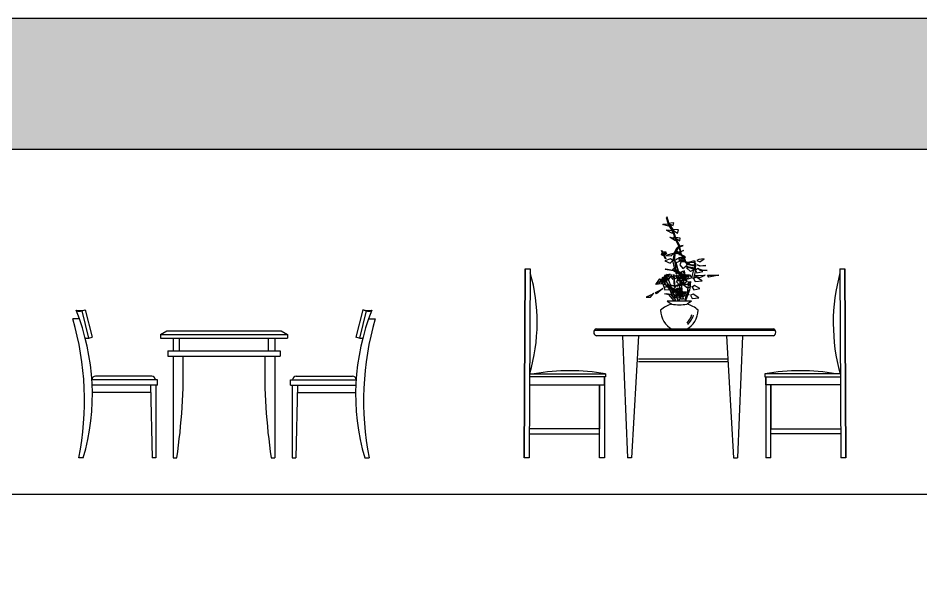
# Model space of a CAD drawing. Header units: millimetres. Extents: x 37301 to 64830, y 24173 to 38860.
# Drawn here: x 42281 to 47260, y 35673 to 38860 of the extents above; entities that cross this region are included whole.
import ezdxf

# ---------------------------------------------------------------- set-up
doc = ezdxf.new("R2010")
doc.units = ezdxf.units.MM
doc.linetypes.add('LEAF_G', pattern=[10000, 10000, 0])
doc.layers.add('www.cad-blocks.net', color=7, linetype='Continuous')
doc.styles.get("Standard").update_dxf_attribs({"font": 'arial.ttf'})

# ---------------------------------------------------------------- blocks, each defined once
blk = doc.blocks.new('A$C480D5E06')
for p, q in [((49.3, 810.9), (68, 815.6)), ((49.3, 810.9), (87.1, 660.9)), ((68.7, 815.7), (106.5, 665.6)), ((1598.3, 815.7), (1560.5, 665.6)), ((1617.7, 810.9), (1579.9, 660.9)), ((1617.7, 810.9), (1599, 815.6)), ((35.9, 765.9), (0, 765.9)), ((1631.1, 765.9), (1667, 765.9)), ((483.5, 680.2), (518.5, 700.2)), ((518.5, 700.2), (1148.5, 700.2)), ((1148.5, 700.2), (1183.5, 680.2)), ((87.9, 660.9), (106.5, 665.6)), ((483.5, 680.2), (483.5, 660.2)), ((483.5, 680.2), (1183.5, 680.2)), ((483.5, 660.2), (1183.5, 660.2)), ((553.5, 660.2), (553.5, 590.2)), ((588.3, 590.2), (588.3, 660.2)), ((1078.8, 590.2), (1078.8, 660.2)), ((1113.5, 660.2), (1113.5, 590.2)), ((1183.5, 680.2), (1183.5, 660.2)), ((1579.2, 660.9), (1560.5, 665.6)), ((523.5, 590.2), (523.5, 560.2)), ((523.5, 590.2), (1143.5, 590.2)), ((523.5, 560.2), (1143.5, 560.2)), ((553.5, 560.2), (553.5, 0.2)), ((1113.5, 560.2), (1113.5, 0.2)), ((1143.5, 590.2), (1143.5, 560.2)), ((434.8, 450.2), (124.9, 450.2)), ((1232.2, 450.2), (1542.2, 450.2)), ((467.3, 430.2), (104.9, 430.2)), ((467.3, 400.2), (106.4, 400.2)), ((427.3, 400.2), (437.3, 0.2)), ((457.3, 400.2), (457.3, 0.2)), ((467.3, 400.2), (467.3, 430.2)), ((1199.7, 430.2), (1562.2, 430.2)), ((1199.7, 400.2), (1199.7, 430.2)), ((1199.7, 400.2), (1560.6, 400.2)), ((1209.7, 400.2), (1209.7, 0.2)), ((1239.7, 400.2), (1229.7, 0.2)), ((428.3, 360.2), (106.4, 360.2)), ((1238.7, 360.2), (1560.6, 360.2)), ((57.3, 0.2), (32.9, 0.2)), ((457.3, 0.2), (437.3, 0.2)), ((553.5, 0.2), (573.5, 0.2)), ((1093.5, 0.2), (1113.5, 0.2)), ((1209.7, 0.2), (1229.7, 0.2)), ((1609.7, 0.2), (1634.1, 0.2))]:
    blk.add_line(p, q)
for centre, radius, start, end in [((41.1, 934.5), 122, 258.7985, 282.7633), ((-1137.8, 349.9), 1245.3, 343.6897, 21.9263), ((34.1, 885.2), 75.9, 258.4671, 281.5329), ((2804.9, 349.9), 1245.3, 158.0737, 196.3103), ((1626, 934.5), 122, 257.2367, 281.2015), ((1632.9, 885.2), 75.9, 258.4671, 281.5329), ((-1556.5, 315.5), 1620.4, 348.7797, 16.1395), ((3223.6, 315.5), 1620.4, 163.8605, 191.2203), ((77.3, 697.4), 38, 256.0176, 285.0974), ((1589.8, 697.4), 38, 254.9026, 283.9824), ((-2748.2, 487.3), 3357.2, 351.6571, 1.2439), ((4415.2, 487.3), 3357.2, 178.7561, 188.3429), ((124.9, 430.2), 20, 90, 180), ((434.8, 430.2), 20, 0, 90), ((1232.2, 430.2), 20, 90, 180), ((1542.2, 430.2), 20, 0, 90)]:
    blk.add_arc(centre, radius, start, end)
at = {"flags": 9}
for tag in ['ZSIZE', 'YSIZE', 'XSIZE']:
    blk.add_attdef(tag, (0, 0.2), '', height=0.5, dxfattribs=at)
blk = doc.blocks.new('A$C714B335B')
for p, q in [((0, 0), (5.5, 1042.2)), ((5.5, 1041.8), (0, 0)), ((5.5, 1041.8), (33.1, 1041.8)), ((33.1, 1041.8), (27.6, 0)), ((1741, 1041.6), (1746.5, 0)), ((1741, 1041.6), (1768.6, 1041.6)), ((1768.6, 1042.2), (1774.1, 0)), ((1774.1, 0), (1768.6, 1041.6)), ((787.9, 864.7), (812.9, 847.4)), ((922.3, 864.7), (787.9, 864.7)), ((922.3, 864.7), (897.3, 847.4)), ((387.6, 704.6), (1381, 704.6)), ((397.3, 711.4), (1374, 711.4)), ((816.7, 707.4), (893.5, 707.4)), ((1374, 672.8), (397.3, 672.8)), ((540.8, 672.8), (568.4, 0)), ((629.1, 672.8), (590.4, 0)), ((1114.7, 672.8), (1153.3, 0)), ((1203, 672.8), (1175.4, 0)), ((629.1, 545.9), (1122, 545.9)), ((1122.9, 529.4), (629.1, 529.4)), ((30, 463.2), (447, 463.2)), ((447, 463.2), (447, 446.7)), ((1744.1, 463.2), (1327.1, 463.2)), ((1327.1, 463.2), (1327.1, 446.7)), ((29.7, 402.6), (441.5, 402.6)), ((447, 446.7), (30, 446.7)), ((413.9, 402.6), (413.9, 159.9)), ((413.9, 0), (413.9, 402.6)), ((441.5, 446.7), (441.5, 0)), ((441.5, 402.6), (441.5, 446.7)), ((1327.1, 446.7), (1744.1, 446.7)), ((1332.6, 446.7), (1332.6, 0)), ((1332.6, 402.6), (1332.6, 446.7)), ((1744.4, 402.6), (1332.6, 402.6)), ((1360.2, 402.6), (1360.2, 159.9)), ((1360.2, 0), (1360.2, 402.6)), ((413.9, 159.9), (28.4, 159.9)), ((1360.2, 159.9), (1745.7, 159.9)), ((28.3, 132.3), (413.9, 132.3)), ((1745.8, 132.3), (1360.2, 132.3)), ((27.6, 0), (0, 0)), ((441.5, 0), (413.9, 0)), ((590.4, 0), (568.4, 0)), ((1153.3, 0), (1175.4, 0)), ((1360.2, 0), (1332.6, 0)), ((1774.1, 0), (1746.5, 0))]:
    blk.add_line(p, q)
for centre, radius, start, end in [((-934.6, 747.1), 1005.5, 343.6519, 15.76), ((2748.5, 743.4), 1044.8, 164.638, 195.5546), ((842.3, 717.8), 132.9, 102.794, 133.1333), ((857.7, 1178.4), 334.1, 262.357, 276.6206), ((867.9, 717.8), 132.9, 46.8667, 77.206), ((881.2, 820.1), 129.9, 182.3453, 240.216), ((829, 820.1), 129.9, 299.784, 357.6547), ((800.3, 829), 129.9, 318.6613, 342.3409), ((810.5, 829), 129.9, 314.2003, 340.8506), ((402.7, 692.1), 20, 105.4877, 254.5123), ((1366.2, 692.1), 20.8, 292.0982, 67.9018), ((251.1, -660.5), 1140.7, 80.1111, 99.8889), ((1523, -660.5), 1140.7, 80.1111, 99.8889)]:
    blk.add_arc(centre, radius, start, end)
for points in [[(793.3, 1289.9, -176.4), (798.9, 1290.8, -187.2), (787.2, 1327, -183.4), (781.6, 1325.3, -173.8)], [(822.3, 1254.5, -188.3), (816.3, 1254.2, -175.2), (793.3, 1289.9, -176.4), (798.9, 1290.8, -187.2)], [(831.1, 1212.2, -178.3), (836.3, 1211.9, -191.7), (822.3, 1254.5, -188.3), (816.3, 1254.2, -175.2)], [(855.4, 1169.1, -195.7), (850.9, 1171.5, -181.9), (831.1, 1212.2, -178.3), (836.3, 1211.9, -191.7)], [(842.5, 1159.2, -461.7), (851.2, 1160.6, -467.9), (834.7, 1130.5, -507.6), (826.6, 1129.3, -501.8)], [(876.7, 1170, -421.2), (866.8, 1168.4, -414.2), (842.5, 1159.2, -461.7), (851.2, 1160.6, -467.9)], [(863.7, 1124.4, -179.6), (867.6, 1121.9, -193.5), (855.4, 1169.1, -195.7), (850.9, 1171.5, -181.9)], [(780.7, 1097.8, -2.9), (776.1, 1099.8, -18.4), (756.1, 1142.9, -0.9), (760.6, 1141.2, 12.7)], [(834.7, 1130.5, -507.6), (826.6, 1129.3, -501.8), (820, 1088.2, -526.1), (827.8, 1089.5, -531.7)], [(873.7, 1099.4, -360), (885.3, 1101.3, -368.3), (859.4, 1104.5, -421.2), (849.5, 1102.9, -414.2)], [(889.4, 1083.1, -198.5), (885.8, 1084.4, -181.5), (863.7, 1124.4, -179.6), (867.6, 1121.9, -193.5)], [(820, 1088.2, -526.1), (827.8, 1089.5, -531.7), (833.7, 1049.3, -535.9), (827.6, 1048.3, -531.5)], [(833.7, 1049.3, -535.9), (827.6, 1048.3, -531.5), (837.2, 1014.2, -529.4), (841.9, 1015, -532.8)], [(846.4, 1031.3, -179.6), (850.4, 1028.8, -193.5), (838.2, 1075.9, -195.7), (833.6, 1078.3, -181.9)], [(934.8, 1036.9, 91), (943.2, 1035, 91), (946.2, 1073.6, 109.6), (939.5, 1074.6, 109.6)], [(826.8, 1032.8, -311.6), (822.8, 1030.8, -299.5), (777.1, 1039.4, -309.5), (781.2, 1041.4, -321.7)], [(826.2, 943.3, -111.2), (831.6, 936.1, -96.3), (826.7, 1010.3, -75.9), (822.1, 1008.1, -91.5)], [(861.5, 1011.8, -292), (865.5, 1013.8, -304.2), (826.8, 1032.8, -311.6), (822.8, 1030.8, -299.5)], [(872.1, 989.9, -198.5), (868.5, 991.3, -181.5), (846.4, 1031.3, -179.6), (850.4, 1028.8, -193.5)], [(888.5, 986.5, -285.2), (884.8, 984.6, -273.9), (861.5, 1011.8, -292), (865.5, 1013.8, -304.2)], [(933.8, 989.6, 82.1), (924.2, 992.7, 82.1), (934.8, 1036.9, 91), (943.2, 1035, 91)], [(763.9, 984.9, 274.4), (770.8, 989.7, 273), (766, 992.9, 299.4), (760.6, 987.7, 300.8)], [(766, 992.9, 299.4), (760.6, 987.7, 300.8), (763.2, 984.7, 327.3), (767.5, 989.1, 325.6)], [(763.2, 984.7, 327.3), (767.5, 989.1, 325.6), (773, 980.3, 346.8), (770.9, 976.3, 349.2)], [(774.3, 984.3, 250.3), (766, 979.3, 249.2), (763.9, 984.9, 274.4), (770.8, 989.7, 273)], [(772.6, 966.7, 226.7), (782, 971.3, 229.1), (774.3, 984.3, 250.3), (766, 979.3, 249.2)], [(770.9, 976.3, 349.2), (773, 980.3, 346.8), (786, 967, 362.4), (770.9, 976.3, 349.2)], [(800.3, 947.3, 213.2), (790.5, 943, 209.5), (772.6, 966.7, 226.7), (782, 971.3, 229.1)], [(807.1, 951.3, 209.2), (815.8, 950.5, 217.8), (780.1, 940.8, 250.3), (773.9, 941.6, 242.6)], [(812, 937, -5.6), (798.7, 937.7, -15.2), (778.7, 988.9, 11.9), (790.7, 988.4, 19.8)], [(813.5, 909.2, 204.5), (824.7, 914, 207.2), (800.3, 947.3, 213.2), (790.5, 943, 209.5)], [(844.5, 946.6, 193.1), (836.2, 947.3, 185.2), (807.1, 951.3, 209.2), (815.8, 950.5, 217.8)], [(862.4, 956.9, 145.2), (872.8, 956.3, 152.9), (844.5, 946.6, 193.1), (836.2, 947.3, 185.2)], [(856, 935.8, -247.3), (867.9, 935.9, -244.1), (866.8, 976, -246), (857.1, 975.8, -248.6)], [(887.1, 963.7, 92.9), (872, 963.8, 86.5), (862.4, 956.9, 145.2), (872.8, 956.3, 152.9)], [(911.9, 923.6, -51.4), (901.3, 921.9, -43.9), (906.5, 970.3, -20.7), (915.8, 971.8, -27.3)], [(808.5, 901.6, -312.2), (796.9, 899.7, -303.9), (773.2, 904.9, -360), (784.8, 906.7, -368.3)], [(823.1, 866.8, -248), (836.3, 868.9, -257.4), (808.5, 901.6, -312.2), (796.9, 899.7, -303.9)], [(816.9, 887.3, -32.8), (830.4, 886.4, -21.9), (812, 937, -5.6), (798.7, 937.7, -15.2)], [(844.3, 918.7, -292), (848.3, 920.7, -304.2), (809.5, 939.6, -311.6), (805.5, 937.6, -299.5)], [(866.7, 910.4, -119.6), (878.4, 908.7, -103.2), (819.8, 924.3, -63.4), (810.7, 926.1, -79.3)], [(877, 874.1, -35.7), (864.1, 875.4, -48.9), (841, 935.6, -32.8), (854.6, 934.7, -21.9)], [(871.2, 893.4, -285.2), (867.5, 891.5, -273.9), (844.3, 918.7, -292), (848.3, 920.7, -304.2)], [(870.1, 904.1, -227.4), (858.6, 903.5, -227.5), (856, 935.8, -247.3), (867.9, 935.9, -244.1)], [(885.3, 870.4), (890.8, 867.7), (911.9, 923.6, -51.4), (901.3, 921.9, -43.9)]]:
    blk.add_3dface(points)
at = {"linetype": 'ByBlock'}
for points in [[(798.9, 1290.8, -187.2), (820.1, 1281.5, -195.9), (825.5, 1295.4, -241.1), (789.7, 1293.1, -209.2)], [(822.3, 1254.5, -188.3), (844.2, 1239.8, -200), (850.7, 1256.6, -252.8), (811, 1260, -213.3)], [(836.3, 1211.9, -191.7), (857.1, 1196.4, -204.3), (860.3, 1211, -258), (823.3, 1216.5, -216.1)], [(769.7, 1127.9, -345.2), (786.7, 1129.5, -358.5), (774.2, 1120.2, -397.3), (759.5, 1114.9, -358.2)], [(828.1, 1089, -531.2), (844.3, 1098.8, -526.5), (871.3, 1090, -551.2), (837.8, 1075.8, -540.5)], [(834.5, 1131.3, -506.7), (851.8, 1136.7, -497.9), (878.2, 1143.1, -525.6), (843.6, 1125.2, -522.8)], [(867.6, 1121.9, -193.5), (888.9, 1105.3, -205.6), (885.7, 1110.2, -262.4), (851.8, 1121.3, -217.4)], [(874.2, 1044.3, 46.7), (897.4, 1062.7, 47.4), (878, 1116.4, 46.2), (857.2, 1064, 34.7)], [(889.4, 1083.1, -198.5), (914.9, 1066.8, -216), (905.6, 1076.8, -282.1), (868.6, 1082.6, -225.3)], [(946.4, 1045.8, 291), (933.8, 1045.8, 273.4), (894.9, 1055.9, 284.8), (930.1, 1042.8, 303.9)], [(943.9, 1064.4, 308.9), (931.8, 1062.3, 293.8), (896.5, 1067.6, 305.9), (930.3, 1060.5, 321.5)], [(942.3, 1085.9, 318.6), (933.4, 1074.5, 309.7), (901.7, 1077.8, 317.3), (930.6, 1087.2, 330.1)], [(767.5, 989.1, 325.6), (769.8, 995.1, 314.4), (788.6, 1011, 317.6), (772.6, 998.4, 332.2)], [(770.8, 989.7, 273), (782.7, 989.5, 260.9), (804.1, 1013.7, 266.9), (773.5, 1005.5, 276.6)], [(773, 980.3, 346.8), (772.5, 983.8, 337.1), (783.5, 1000.2, 335.6), (775.5, 989.3, 350.4)], [(774.3, 984.3, 250.3), (792.9, 979.7, 246.7), (814.5, 1009.2, 255.5), (777.7, 1002.8, 248.9)], [(810.9, 995.9, -531.2), (827, 1005.7, -526.5), (854, 996.9, -551.2), (820.6, 982.6, -540.5)], [(850.4, 1028.8, -193.5), (871.6, 1012.1, -205.6), (868.5, 1017, -262.4), (834.5, 1028.2, -217.4)], [(857, 951.1, 46.7), (880.1, 969.5, 47.4), (860.8, 1023.2, 46.2), (840, 970.8, 34.7)], [(865.4, 1014.5, -303.9), (887, 1009.3, -317.4), (883.4, 1031.2, -362.4), (852, 1018.8, -324.8)], [(933.8, 989.6, 81.9), (942.6, 971.6, 83.6), (980.5, 975.5, 76.6), (948.1, 996.4, 70.5)], [(943.2, 1035, 91.3), (952, 1020.1, 91), (984.4, 1026.7, 95.9), (956.8, 1044, 87.4)], [(1010.5, 1006.7, -311.1), (1037.6, 1006.5, -301.3), (1072.3, 1007.6, -344.9), (1018, 996.3, -336)], [(810.6, 928, -78.9), (820.3, 933.4, -114.3), (764, 960.3, -149.5), (775.6, 926.2, -87)], [(873.8, 959.5, 327.8), (865.7, 947.6, 322.6), (837.8, 950.5, 332), (864.4, 962, 339)], [(873.5, 986, 327.8), (868.7, 974.2, 329.6), (844, 975.8, 331.7), (863.5, 991.4, 333.1)], [(872.1, 989.9, -198.5), (897.6, 973.6, -216), (888.3, 983.6, -282.1), (851.4, 989.4, -225.3)], [(925.9, 941.9, 91.3), (934.7, 927, 91), (967.1, 933.6, 95.9), (939.5, 950.9, 87.4)], [(723.2, 912.3, -421.6), (745, 923.1, -417.9), (764.3, 933.3, -460.2), (729.2, 905.2, -443.6)], [(856.2, 892.8, 327.8), (851.4, 881, 329.6), (826.7, 882.6, 331.7), (846.3, 898.2, 333.1)], [(848.2, 921.4, -303.9), (869.7, 916.2, -317.4), (866.1, 938, -362.4), (834.8, 925.7, -324.8)], [(916.6, 896.5, 81.9), (925.3, 878.4, 83.6), (963.3, 882.3, 76.6), (930.8, 903.3, 70.5)]]:
    blk.add_3dface(points, dxfattribs=at)
at = {"linetype": 'LEAF_G'}
for points in [[(793.3, 1289.9, -176.4), (795.5, 1276.7, -149.9), (764.6, 1286, -123.5), (767, 1288.9, -167.9)], [(816.3, 1254.2, -175.2), (817.6, 1237.5, -144.9), (785.6, 1253.6, -111.8), (786.3, 1258.1, -163.7)], [(831.1, 1212.2, -178.3), (834.3, 1196.7, -147.5), (804.8, 1214.5, -113), (802.1, 1217, -164.9)], [(768.6, 1129.4, -334.6), (782.2, 1134.7, -313.1), (762.1, 1136, -282.6), (755.1, 1119.3, -317.1)], [(819.3, 1088.7, -527.2), (806.9, 1096.6, -509), (775.8, 1086.1, -508.2), (804, 1073.3, -524.8)], [(825.6, 1128.8, -503), (813.9, 1125.2, -482.1), (781.4, 1116.2, -485.7), (809.2, 1114.5, -508.9)], [(863.7, 1124.4, -179.6), (871.1, 1114.8, -146.2), (843, 1137.3, -111.6), (835, 1130, -163.8)], [(950.6, 1087.7, 319.1), (968.8, 1081.4, 312.1), (991.1, 1096.8, 321.8), (962.6, 1093.6, 332.7)], [(885.8, 1084.4, -181.5), (898.5, 1071.2, -143.8), (866.4, 1091.8, -98.8), (853, 1086.7, -160.1)], [(934.8, 1036.9, 90.4), (916.4, 1028.1, 86.1), (894, 1046.9, 85.6), (924.7, 1051.6, 82.7)], [(953.6, 1063.8, 309.8), (972.8, 1058.6, 297.5), (1000.8, 1060.5, 314.8), (967.4, 1056.9, 325.2)], [(802, 995.5, -527.2), (789.7, 1003.4, -509), (758.5, 992.9, -508.2), (786.7, 980.1, -524.8)], [(846.4, 1031.3, -179.6), (853.9, 1021.6, -146.2), (825.7, 1044.1, -111.6), (817.8, 1036.9, -163.8)], [(868.5, 991.3, -181.5), (881.3, 978, -143.8), (849.1, 998.6, -98.8), (835.7, 993.5, -160.1)], [(861.5, 1011.2, -292), (869.8, 994, -267.3), (841.1, 995.2, -234.1), (835.9, 1005, -279.6)], [(873.2, 1029.6, 46.7), (893, 1000.1, 45.9), (866.5, 957.7, 46.2), (852.6, 1007.4, 33)], [(924.3, 992.7, 82.9), (902, 984.4, 86.8), (878.1, 1008.5, 87.3), (911.5, 1008.4, 73.1)], [(879.5, 988.2, 327.1), (894.3, 983.6, 327), (908.6, 999.6, 323.5), (886.5, 1000.2, 330.9)], [(997.7, 1006.4, -304.5), (983.4, 1004, -273), (934.6, 1004.8, -273.1), (968.7, 993.7, -310.9)], [(956.9, 1043.7, 292.5), (978.2, 1035.9, 279.9), (1008.1, 1033.4, 300.9), (970.1, 1033.7, 310.2)], [(766, 979.3, 249.2), (757.5, 959, 241.3), (724.8, 956, 244.2), (745.4, 984.5, 244)], [(763.9, 984.9, 274.4), (753.1, 969.6, 266.2), (730.1, 962, 281.6), (746.5, 987.8, 281.6)], [(763.2, 984.7, 327.3), (751.1, 976.6, 322), (742.3, 963, 336.5), (755.7, 981.8, 339.4)], [(770.9, 976.3, 349.2), (763, 966.9, 347.4), (760.6, 956.8, 361.3), (767, 974.2, 359.9)], [(917.5, 943.7, 90.4), (899.2, 934.9, 86.1), (876.7, 953.7, 85.6), (907.4, 958.5, 82.7)], [(881.2, 961.4, 327.1), (897.1, 955.4, 320.1), (917.1, 971.3, 324.1), (892.8, 969.2, 337)], [(714.7, 907.9, -413.9), (709.4, 903.2, -385.1), (672.5, 885.6, -377.1), (696.8, 886.8, -414.4)], [(819.8, 921.3, -64.3), (859, 903.3, -52.6), (863.3, 888.5, 8.1), (809.8, 898.7, -30.8)], [(844.3, 918, -292), (852.6, 900.9, -267.3), (823.9, 902.1, -234.1), (818.6, 911.9, -279.6)], [(855.9, 936.4, 46.7), (875.7, 906.9, 45.9), (849.3, 864.5, 46.2), (835.4, 914.3, 33)], [(907.1, 899.5, 82.9), (884.7, 891.2, 86.8), (860.8, 915.4, 87.3), (894.2, 915.2, 73.1)], [(862.2, 895, 327.1), (877, 890.4, 327), (891.3, 906.5, 323.5), (869.3, 907, 330.9)]]:
    blk.add_3dface(points, dxfattribs=at)
blk = doc.blocks.new('FORMAT')
at = {"true_color": 0x546d8e}
h = blk.add_hatch(color=155, dxfattribs=at)
h.set_gradient(color1=(68, 68, 68), color2=(84, 109, 142), tint=1)
h.paths.add_polyline_path([(39819.4, 38860.3), (39819.4, 38137.3), (64830.2, 38137.3), (64830.2, 38860.3)])
at = {"color": 155, "true_color": 0x546d8e}
for p, q in [((39819.4, 38860.3), (64830.2, 38860.3)), ((39819.4, 38137.3), (64830.2, 38137.3)), ((39819.4, 38137.3), (64830.2, 38137.3)), ((39819.4, 36235.3), (64830.2, 36235.3))]:
    blk.add_line(p, q, dxfattribs=at)
blk.add_lwpolyline([(64830.2, 24823.3), (39819.4, 24823.3), (39819.4, 38137.3), (64830.2, 38137.3)], close=True, dxfattribs=at)

msp = doc.modelspace()

# ---------------------------------------------------------------- block references
for name, p in [('A$C714B335B', (45072.8, 36435.1)), ('A$C480D5E06', (42583, 36434.8))]:
    msp.add_blockref(name, p)
at = {"layer": 'www.cad-blocks.net'}
msp.add_blockref('FORMAT', (0, 0), dxfattribs=at)

doc.saveas('drawing.dxf')
